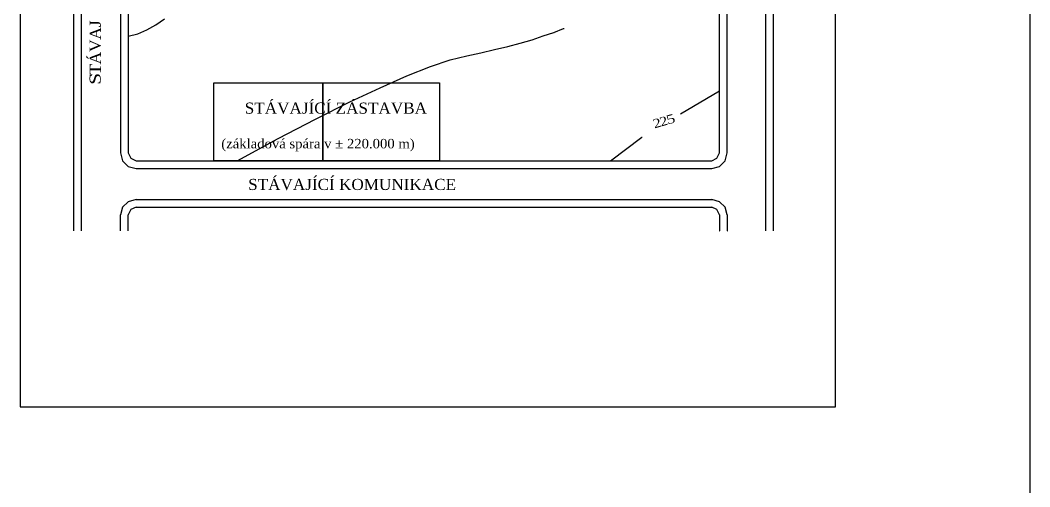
# Model space of a CAD drawing. Header units: millimetres. Extents: x -51 to 2999949, y -1641567 to 415040.
# Drawn here: x 929949 to 1189949, y -643718 to -523601 of the extents above; entities that cross this region are included whole.
import ezdxf

# ---------------------------------------------------------------- set-up
doc = ezdxf.new("R2010")
doc.units = ezdxf.units.MM
doc.header["$LTSCALE"] = 75
doc.header["$MEASUREMENT"] = 0
doc.layers.get('0').update_dxf_attribs({"linetype": 'CONTINUOUS'})
doc.layers.add('dělící čára', color=140, linetype='CONTINUOUS', lineweight=30)
doc.styles.add('TIMESNEWROMAN', font='times.ttf')

msp = doc.modelspace()

# ---------------------------------------------------------------- linework, layer by layer
for p, q in [((959847.5854, -569799.3062), (1108142.3038, -569799.3062)), ((959847.5854, -571753.9355), (1108142.3038, -571753.9355))]:
    msp.add_line(p, q)
msp.add_lwpolyline([(929948.9938, -326152.2275), (929948.9938, -623152.2275), (1139948.9938, -623152.2275), (1139948.9938, -326152.2275)], close=True)
for points in [[(943799.0401, -577797.8611), (943799.0401, -475694.1364), (943901.9177, -475694.1364)], [(945779.3872, -577797.8611), (945779.3872, -475694.1364), (945882.2648, -475694.1364)], [(955784.0135, -475694.1364), (955784.0135, -557711.4616), (956324.1064, -559794.6864), (957764.3607, -561234.9406), (959847.5854, -561775.0335), (1108039.4327, -561775.0335), (1110019.7798, -561234.9406), (1111460.0406, -559794.6864), (1112000.127, -557711.4616), (1112000.127, -475694.1364), (1112103.0111, -475694.1364)], [(957764.3607, -475694.1364), (957764.3607, -557711.4616), (958407.3312, -559125.9981), (959847.5854, -559794.6864), (1108039.4327, -559794.6864), (1109351.0915, -559125.9981), (1110019.7798, -557711.4616), (1110019.7798, -475694.1364), (1110122.664, -475694.1364)], [(1122004.7468, -577797.8611), (1122004.7468, -475694.1364), (1122107.6179, -475694.1364)], [(1123985.0939, -577797.8611), (1123985.0939, -475694.1364), (1124087.9781, -475694.1364)], [(957764.3607, -527749.0312), (960284.8072, -527080.3429), (962599.4985, -526103.0282), (964914.1898, -524765.6516), (967100.2922, -523248.2375)], [(985797.873, -559794.6864), (996342.5922, -554085.1049), (1006012.8679, -549044.2118), (1014808.7065, -544646.3023), (1022627.2239, -541019.9522), (1029545.5799, -537959.4063), (1035589.5186, -535541.8308), (1040656.1295, -533767.2389), (1044951.1548, -532789.9243), (1048577.518, -532018.3649), (1052075.2792, -531143.9213), (1055495.8871, -530372.3488), (1058685.022, -529497.9183), (1061771.2726, -528623.4747), (1064626.0633, -527620.4423), (1067377.9699, -526745.9987), (1067480.841, -526745.9987)], [(1067377.9699, -526745.9987), (1069898.4164, -525768.684), (1070001.2875, -525768.684)], [(979856.825, -559794.6864), (979856.825, -539708.2934), (1037904.1968, -539708.2934), (1037904.1968, -559794.6864), (1007890.3439, -559794.6864), (1007890.3439, -539708.2934), (1007890.3439, -559794.6864), (979856.825, -559794.6864), (979959.7027, -559794.6864)], [(1100015.16, -547732.553), (1110019.7798, -541791.5116), (1110122.664, -541791.5116)], [(1081986.2675, -559794.6864), (1090010.5402, -553750.7608), (1090113.4113, -553750.7608)], [(959847.5854, -569799.3062), (957764.3607, -570339.399), (956324.1064, -571753.9355), (955784.0135, -573734.2892), (955886.8846, -573734.2892)], [(959847.5854, -571753.9355), (958407.3312, -572319.7527), (957764.3607, -573734.2892), (957867.2383, -573734.2892)], [(1112000.127, -573734.2892), (1111460.0406, -571753.9355), (1110019.7798, -570339.399), (1108039.4327, -569799.3062), (1108142.3038, -569799.3062)], [(1110019.7798, -573734.2892), (1109351.0915, -572319.7527), (1108039.4327, -571753.9355), (1108142.3038, -571753.9355)], [(955784.0135, -577797.8611), (955784.0135, -573734.2892), (955886.8846, -573734.2892)], [(957764.3607, -577797.8611), (957764.3607, -573734.2892), (957867.2383, -573734.2892)], [(1110019.7798, -573734.2892), (1110019.7798, -577797.8611), (1110122.664, -577797.8611)], [(1112000.127, -573734.2892), (1112000.127, -577797.8611), (1112103.0111, -577797.8611)]]:
    msp.add_lwpolyline(points)
at = {"layer": 'dělící čára'}
msp.add_line((1189948.9938, 407501.2066), (1189948.9938, -692498.7934), dxfattribs=at)

# ---------------------------------------------------------------- texts
at = {"attachment_point": 7, "style": 'TIMESNEWROMAN'}
for s, insert, char_height, width, rotation in [('\\W1.09;J', (950742.6953, -525433.9082), 2863.05416, 3226.500007, 89.900411366), ('\\W1.04;A', (950742.8196, -528622.9122), 2863.05416, 4592.758633, 89.900411366), ('\\W1.05;V', (950742.9962, -531811.9686), 2863.05416, 4599.969062, 89.900411366), ('\\W1.04;Á', (950717.3176, -534975.5165), 2863.05416, 4592.758633, 89.900411366), ('\\W1.12;T', (950717.3569, -537727.5538), 2863.05416, 4225.102355, 89.900411366), ('\\W1.28;S', (950717.4027, -540248.262), 2863.05416, 4219.334297, 89.900411366), ('\\W1.16;2', (1094998.7812, -550972.1031), 2289.83564, 3047.345227, 15.800195223), ('\\W1.31;5', (1096696.1543, -550483.4), 2289.83564, 3222.341082, 15.800195223), ('\\W1.16;2', (1093301.4343, -551460.7931), 2289.83564, 3047.345227, 15.800195223)]:
    msp.add_mtext(s, dxfattribs=dict(at, insert=insert, char_height=char_height, width=width, rotation=rotation))
for s, insert, char_height, width in [('\\W1.02;STÁVAJÍCÍ\\~ZÁSTAVBA', (987778.2266, -547732.4222), 2863.160702, 47179.177469), ('\\W1.03;(základová\\~spára\\~v\\~±\\~220.000\\~m)', (981734.3011, -557376.9801), 2433.709411, 49434.835916), ('\\W1.02;STÁVAJÍCÍ\\~KOMUNIKACE', (988652.6637, -567381.5672), 2863.160702, 53670.587301)]:
    msp.add_mtext(s, dxfattribs=dict(at, insert=insert, char_height=char_height, width=width))

doc.saveas('drawing.dxf')
